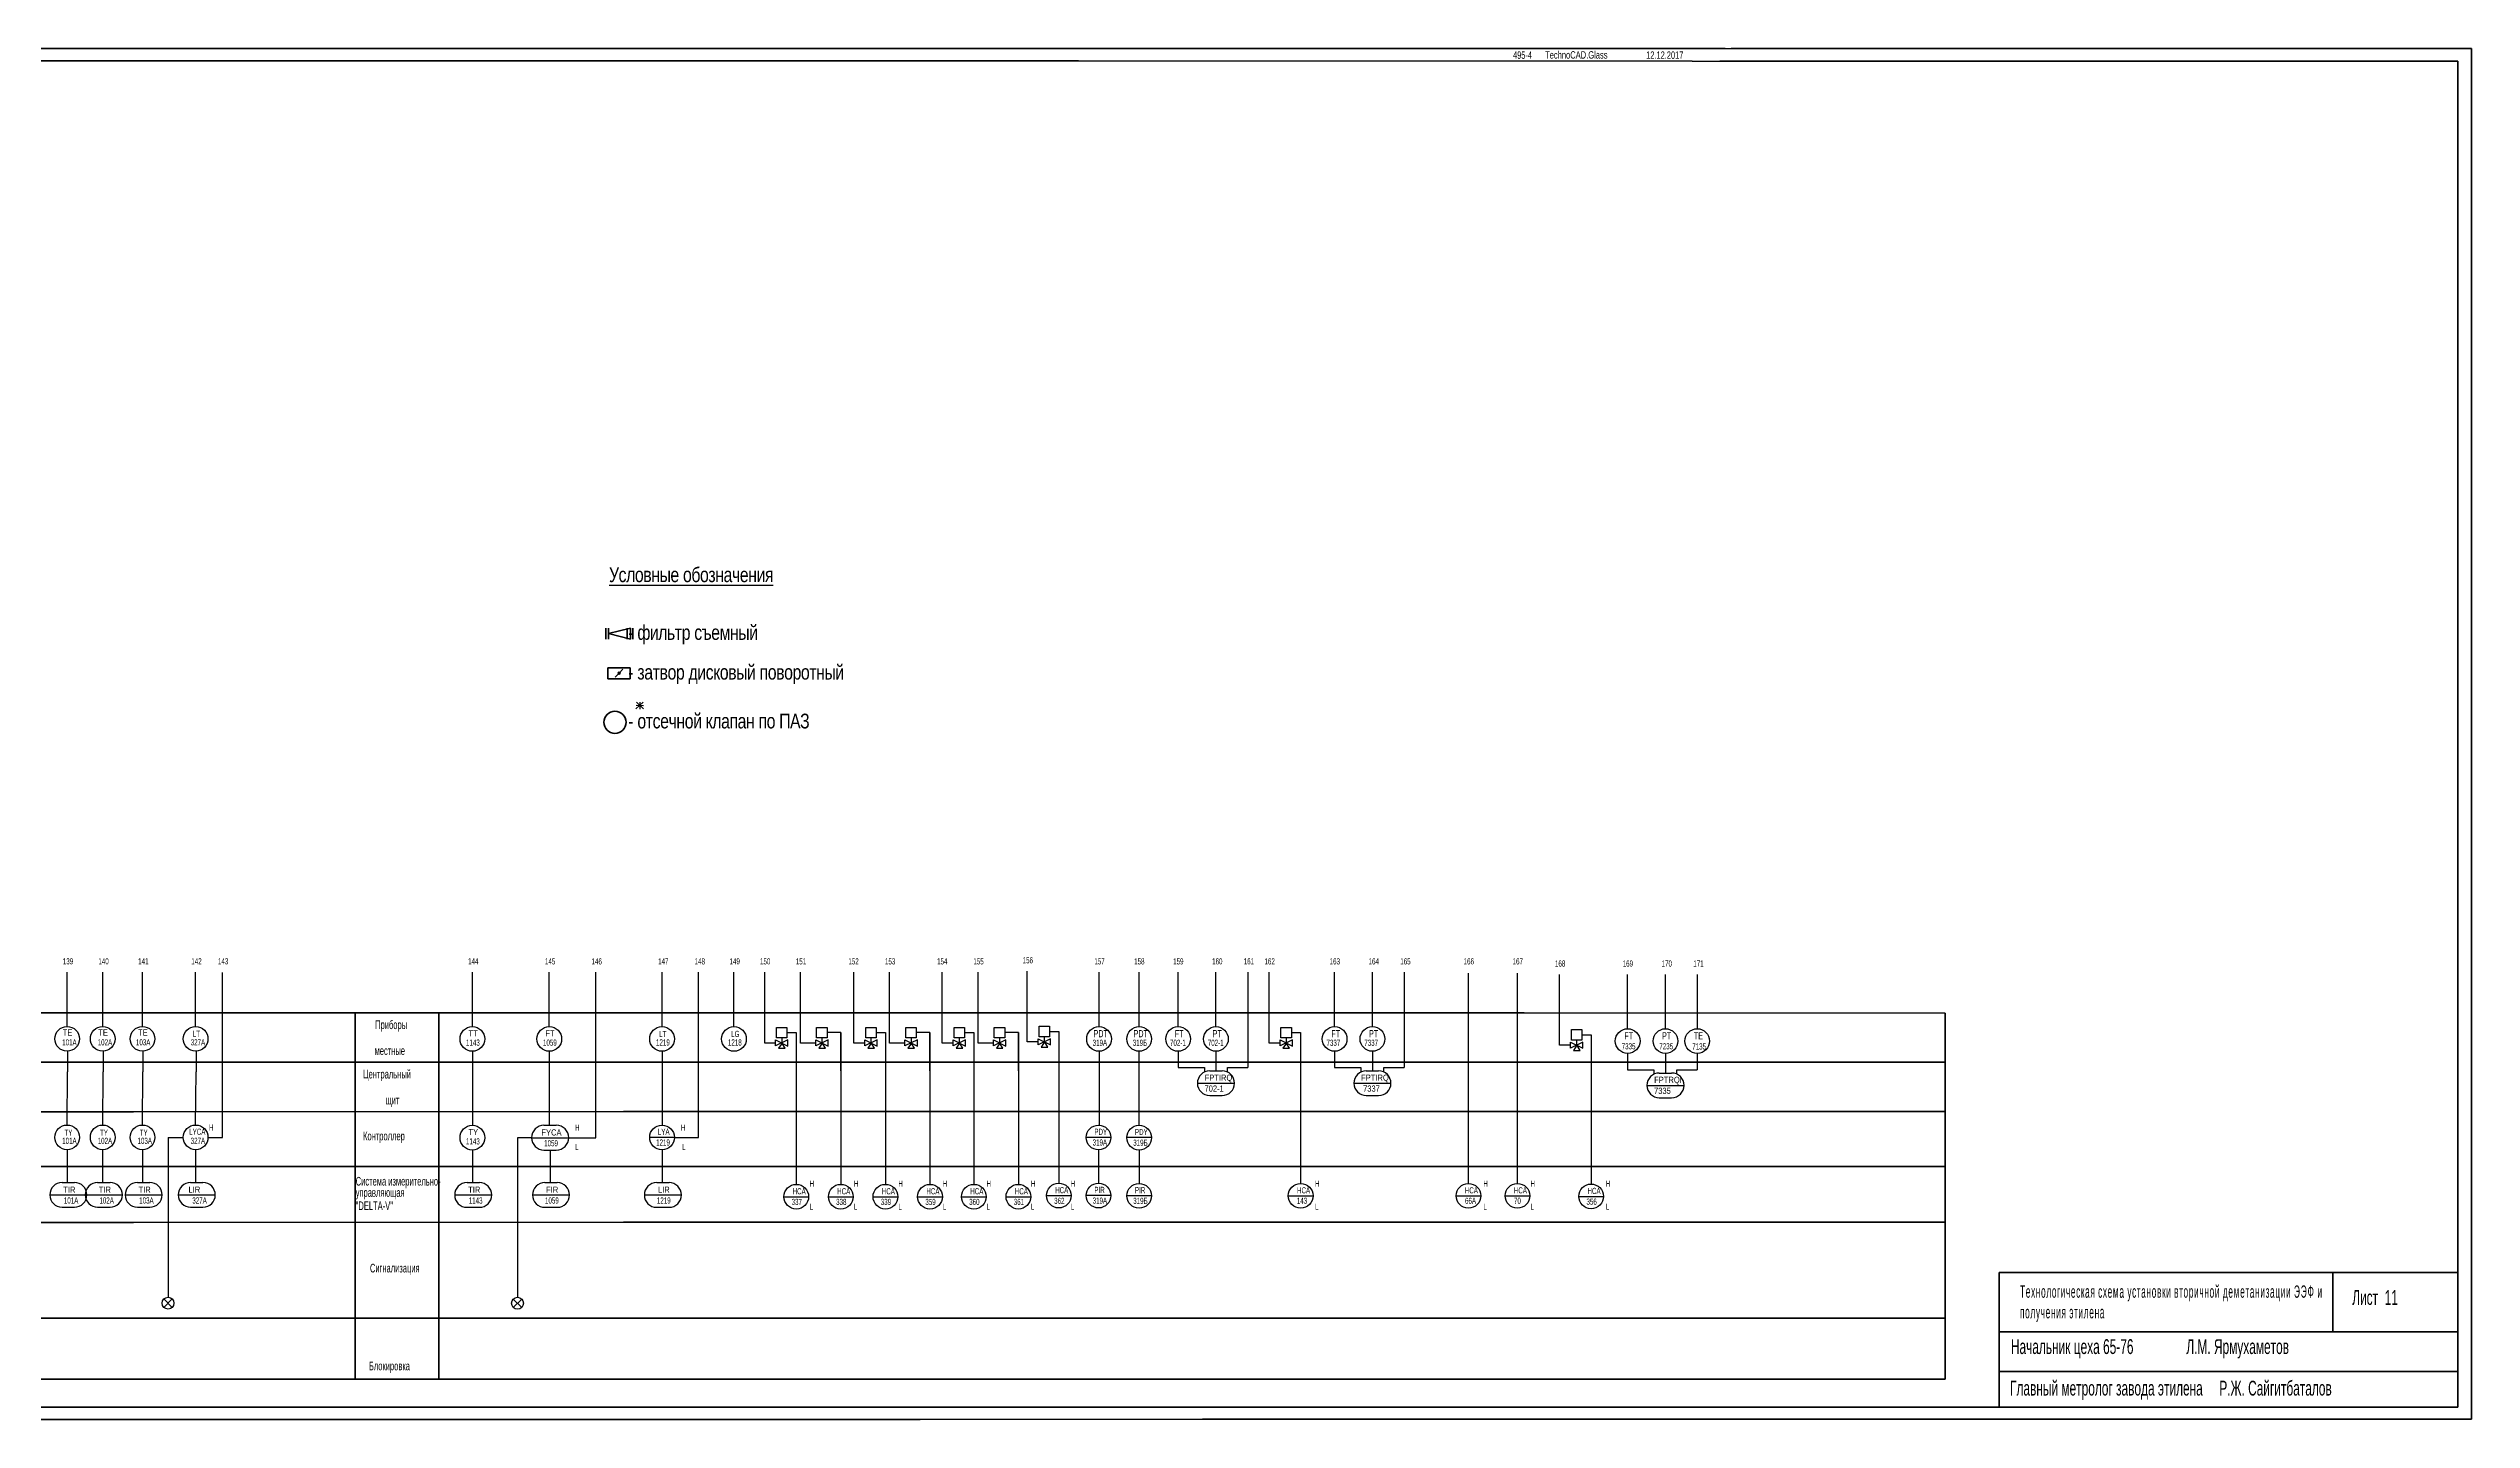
# Model space of a CAD drawing. Extents: x 0 to 3219, y 0 to 555.
# Drawn here: x 2238 to 3219, y 0 to 555 of the extents above; entities that cross this region are included whole.
import ezdxf

# ---------------------------------------------------------------- set-up
doc = ezdxf.new("R2010")
doc.units = 0
doc.header["$MEASUREMENT"] = 0
doc.layers.get('0').update_dxf_attribs({"linetype": 'CONTINUOUS'})
doc.layers.add('1', color=7, linetype='CONTINUOUS')
doc.layers.add('2', color=7, linetype='CONTINUOUS')
doc.styles.get("Standard").update_dxf_attribs({"font": 'MDM_Win'})
doc.styles.add('стиль1', font='MDM_Win.shx', dxfattribs={"width": 0.5})
doc.styles.add('стиль2', font='MDM_Win.shx', dxfattribs={"width": 0.6})

msp = doc.modelspace()

# ---------------------------------------------------------------- linework, layer by layer
at = {"lineweight": 80}
for p, q in [((2473.49, 320.26), (2464.54, 318.07)), ((2464.54, 318.07), (2473.49, 315.79))]:
    msp.add_line(p, q, dxfattribs=at)
at = {"layer": '1', "lineweight": 80}
for p, q in [((2463.5, 315.86), (2463.5, 320.24)), ((2464.54, 315.88), (2464.54, 320.26)), ((2472.05, 315.79), (2472.05, 320.26)), ((2473.49, 315.79), (2473.49, 320.26)), ((2474.34, 315.79), (2474.34, 320.26)), ((2464.34, 299.85), (2464.34, 304.23)), ((2473.29, 299.76), (2473.29, 304.23)), ((3027.59, 59.39), (3027.59, 4.86)), ((3027.59, 59.38), (3213.28, 59.38)), ((3162.59, 59.38), (3162.59, 35.39)), ((3027.59, 35.39), (3213.28, 35.39)), ((3027.59, 19.38), (3092.59, 19.38)), ((3092.59, 19.38), (3213.28, 19.38))]:
    msp.add_line(p, q, dxfattribs=at)
at = {"layer": '1', "lineweight": 30}
for p, q in [((2532.21, 151.13), (2532.21, 153.58)), ((2537.21, 153.58), (2532.21, 151.13)), ((2532.21, 153.58), (2537.21, 151.08)), ((2537.21, 151.08), (2537.21, 153.58)), ((2548.47, 151.13), (2548.47, 153.58)), ((2553.47, 153.58), (2548.47, 151.13)), ((2548.47, 153.58), (2553.47, 151.08)), ((2553.47, 151.08), (2553.47, 153.58)), ((2568.32, 151.13), (2568.32, 153.58)), ((2573.32, 153.58), (2568.32, 151.13)), ((2568.32, 153.58), (2573.32, 151.08)), ((2573.32, 151.08), (2573.32, 153.58)), ((2584.58, 151.13), (2584.58, 153.58)), ((2589.58, 153.58), (2584.58, 151.13)), ((2584.58, 153.58), (2589.58, 151.08)), ((2589.58, 151.08), (2589.58, 153.58)), ((2604.12, 151.13), (2604.12, 153.58)), ((2609.12, 153.58), (2604.12, 151.13)), ((2604.12, 153.58), (2609.12, 151.08)), ((2609.12, 151.08), (2609.12, 153.58)), ((2620.38, 151.13), (2620.38, 153.58)), ((2625.38, 153.58), (2620.38, 151.13)), ((2620.38, 153.58), (2625.38, 151.08)), ((2625.38, 151.08), (2625.38, 153.58)), ((2638.51, 151.58), (2638.51, 154.03)), ((2643.51, 154.03), (2638.51, 151.58)), ((2638.51, 154.03), (2643.51, 151.53)), ((2643.51, 151.53), (2643.51, 154.03)), ((2736.42, 151.13), (2736.42, 153.58)), ((2741.42, 153.58), (2736.42, 151.13)), ((2736.42, 153.58), (2741.42, 151.08)), ((2741.42, 151.08), (2741.42, 153.58)), ((2854.01, 150.24), (2854.01, 152.69)), ((2859.01, 152.69), (2854.01, 150.24)), ((2854.01, 152.69), (2859.01, 150.19)), ((2859.01, 150.19), (2859.01, 152.69)), ((2284.53, 48.69), (2287.93, 45.29)), ((2284.53, 45.29), (2287.93, 48.69)), ((2426, 48.66), (2429.4, 45.27)), ((2426, 45.27), (2429.4, 48.66))]:
    msp.add_line(p, q, dxfattribs=at)
for centre in [(2286.23, 46.99), (2427.7, 46.96)]:
    msp.add_circle(centre, 2.4, dxfattribs=at)
at = {"layer": '2', "lineweight": 80}
for p, q in [((2477.32, 555), (0, 555)), ((2473.11, 550), (20, 550)), ((2473.11, 550), (2587.16, 550)), ((2477.32, 555), (2591.36, 555)), ((2587.16, 550), (2654.8, 550)), ((2591.36, 555), (2659.01, 555)), ((2654.8, 550), (2903.31, 549.92)), ((2659.01, 555), (2916.61, 555)), ((2816.32, 550), (2816.32, 549.99)), ((3213.28, 4.85), (3213.28, 549.92)), ((3218.79, 555), (3218.79, 0)), ((2473.29, 304.23), (2464.34, 304.23)), ((2464.34, 299.76), (2464.34, 299.85)), ((2473.29, 299.76), (2464.34, 299.76)), ((2467.22, 300.45), (2468.82, 302.04)), ((2468.82, 302.04), (2470.41, 303.63)), ((34.49, 164.47), (2402.37, 164.6)), ((2362.01, 36.81), (2362.01, 164.47)), ((2395.79, 16.2), (2395.79, 164.47)), ((2402.37, 164.6), (2470.62, 164.6)), ((2470.62, 164.6), (2531.29, 164.6)), ((2531.29, 164.6), (2655.04, 164.6)), ((2655.04, 164.6), (2687.1, 164.6)), ((2687.1, 164.6), (2835.23, 164.6)), ((34.49, 144.47), (2402.37, 144.6)), ((2402.37, 144.6), (2470.62, 144.6)), ((2470.62, 144.6), (2531.29, 144.6)), ((2531.29, 144.6), (2655.04, 144.6)), ((2655.04, 144.6), (2687.1, 144.6)), ((2687.1, 144.6), (2835.23, 144.6)), ((34.49, 124.47), (2272.23, 124.47)), ((2272.23, 124.47), (2470.62, 124.6)), ((2470.62, 124.6), (2531.29, 124.6)), ((2531.29, 124.6), (2655.04, 124.6)), ((2655.04, 124.6), (2687.1, 124.6)), ((2687.1, 124.6), (2835.23, 124.6)), ((34.49, 102.2), (2402.37, 102.33)), ((2402.37, 102.33), (2470.62, 102.33)), ((2470.62, 102.33), (2531.29, 102.33)), ((2531.29, 102.33), (2655.04, 102.33)), ((2655.04, 102.33), (2687.1, 102.33)), ((2687.1, 102.33), (2835.23, 102.33)), ((34.49, 79.69), (2272.23, 79.69)), ((2272.23, 79.69), (2470.62, 79.82)), ((2470.62, 79.82), (2531.29, 79.82)), ((2531.29, 79.82), (2655.04, 79.82)), ((2655.04, 79.82), (2687.1, 79.82)), ((2687.1, 79.82), (2835.23, 79.82)), ((34.76, 40.88), (3005.63, 40.88)), ((34.49, 16.2), (2272.23, 16.2)), ((2340.48, 16.2), (2272.23, 16.2)), ((2340.48, 16.2), (2401.15, 16.2)), ((2524.9, 16.2), (2401.15, 16.2)), ((2556.96, 16.2), (2524.9, 16.2)), ((2705.09, 16.2), (2556.96, 16.2)), ((0, 0), (2476.67, -0.12)), ((2590.71, -0.12), (2705.07, 0.08)), ((2705.07, 0.08), (2919.05, 0)), ((2476.67, -0.12), (2590.71, -0.12))]:
    msp.add_line(p, q, dxfattribs=at)
at = {"layer": '2', "lineweight": 30}
for p, q in [((2903.31, 549.92), (2914.41, 549.91)), ((2916.61, 555), (2919.05, 555)), ((2245.38, 159.02), (2245.38, 181)), ((2259.77, 159.02), (2259.77, 181)), ((2275.88, 159.02), (2275.88, 181)), ((2297.4, 159.02), (2297.4, 181)), ((2308.28, 114.13), (2308.28, 180.88)), ((2409.43, 158.99), (2409.43, 180.97)), ((2440.58, 158.99), (2440.58, 180.97)), ((2459.43, 114), (2459.43, 180.97)), ((2486.22, 158.99), (2486.22, 180.97)), ((2501.02, 114.1), (2501.02, 180.97)), ((2515.34, 158.99), (2515.34, 180.97)), ((2527.78, 152.31), (2527.78, 180.97)), ((2542.26, 152.31), (2542.26, 180.97)), ((2563.88, 152.31), (2563.88, 180.97)), ((2578.37, 152.31), (2578.37, 180.97)), ((2599.69, 152.31), (2599.69, 180.97)), ((2614.17, 152.31), (2614.17, 180.97)), ((2634.07, 152.76), (2634.07, 181.43)), ((2663.14, 158.99), (2663.14, 180.97)), ((2679.38, 158.99), (2679.38, 180.97)), ((2695.16, 158.99), (2695.16, 180.97)), ((2710.46, 158.99), (2710.46, 180.97)), ((2723.31, 180.97), (2723.31, 142.36)), ((2731.98, 152.31), (2731.98, 180.97)), ((2758.52, 158.99), (2758.52, 180.97)), ((2773.82, 158.99), (2773.82, 180.97)), ((2786.67, 180.97), (2786.67, 142.36)), ((2812.69, 95.47), (2812.69, 180.62)), ((2832.53, 95.47), (2832.53, 180.62)), ((2849.57, 151.42), (2849.57, 180.09)), ((2877.15, 158.11), (2877.15, 180.09)), ((2892.46, 158.11), (2892.46, 180.09)), ((2905.3, 180.09), (2905.3, 158.11)), ((2532.55, 158.67), (2536.81, 158.67)), ((2532.55, 154.42), (2532.55, 158.67)), ((2536.81, 158.67), (2536.81, 154.42)), ((2548.81, 158.67), (2553.06, 158.67)), ((2548.81, 154.42), (2548.81, 158.67)), ((2553.06, 158.67), (2553.06, 154.42)), ((2568.66, 158.67), (2572.91, 158.67)), ((2568.66, 154.42), (2568.66, 158.67)), ((2572.91, 158.67), (2572.91, 154.42)), ((2584.92, 158.67), (2589.17, 158.67)), ((2584.92, 154.42), (2584.92, 158.67)), ((2589.17, 158.67), (2589.17, 154.42)), ((2604.46, 158.67), (2608.71, 158.67)), ((2604.46, 154.42), (2604.46, 158.67)), ((2608.71, 158.67), (2608.71, 154.42)), ((2620.72, 158.67), (2624.97, 158.67)), ((2620.72, 154.42), (2620.72, 158.67)), ((2624.97, 158.67), (2624.97, 154.42)), ((2638.85, 159.13), (2643.1, 159.13)), ((2638.85, 154.88), (2638.85, 159.13)), ((2643.1, 159.13), (2643.1, 154.88)), ((2643.1, 157), (2646.85, 157)), ((2646.85, 157), (2646.85, 141.52)), ((2646.85, 157), (2646.85, 95.56)), ((2736.76, 158.67), (2741.01, 158.67)), ((2736.76, 154.42), (2736.76, 158.67)), ((2741.01, 158.67), (2741.01, 154.42)), ((2854.35, 157.79), (2858.6, 157.79)), ((2854.35, 153.54), (2854.35, 157.79)), ((2858.6, 157.79), (2858.6, 153.54)), ((2245.57, 149.04), (2245.57, 140.67)), ((2259.95, 149.04), (2259.95, 140.67)), ((2276.07, 149.04), (2276.07, 140.67)), ((2297.59, 149.04), (2297.59, 140.67)), ((2409.43, 148.99), (2409.43, 119)), ((2440.58, 148.99), (2440.58, 119)), ((2486.22, 148.99), (2486.22, 119.1)), ((2532.21, 152.31), (2527.78, 152.31)), ((2536.81, 154.42), (2532.55, 154.42)), ((2534.79, 152.29), (2533.41, 150.24)), ((2533.41, 150.24), (2536.08, 150.24)), ((2534.79, 152.29), (2534.79, 154.42)), ((2536.08, 150.24), (2534.86, 152.18)), ((2536.81, 156.55), (2540.56, 156.55)), ((2540.56, 156.55), (2540.56, 95.1)), ((2548.47, 152.31), (2542.26, 152.31)), ((2553.06, 154.42), (2548.81, 154.42)), ((2551.05, 152.29), (2549.67, 150.24)), ((2549.67, 150.24), (2552.33, 150.24)), ((2551.05, 152.29), (2551.05, 154.42)), ((2552.33, 150.24), (2551.12, 152.18)), ((2558.59, 156.55), (2553.06, 156.55)), ((2558.59, 141.06), (2558.59, 156.55)), ((2558.59, 156.55), (2558.59, 95.1)), ((2568.32, 152.31), (2563.88, 152.31)), ((2572.91, 154.42), (2568.66, 154.42)), ((2570.89, 152.29), (2569.52, 150.24)), ((2569.52, 150.24), (2572.18, 150.24)), ((2570.89, 152.29), (2570.89, 154.42)), ((2572.18, 150.24), (2570.97, 152.18)), ((2572.91, 156.55), (2576.66, 156.55)), ((2576.66, 156.55), (2576.66, 141.06)), ((2576.66, 156.55), (2576.66, 95.1)), ((2584.58, 152.31), (2578.37, 152.31)), ((2589.17, 154.42), (2584.92, 154.42)), ((2587.15, 152.29), (2585.77, 150.24)), ((2585.77, 150.24), (2588.44, 150.24)), ((2587.15, 152.29), (2587.15, 154.42)), ((2588.44, 150.24), (2587.23, 152.18)), ((2594.7, 156.55), (2589.17, 156.55)), ((2594.7, 141.06), (2594.7, 156.55)), ((2594.7, 156.55), (2594.7, 95.1)), ((2604.12, 152.31), (2599.69, 152.31)), ((2608.71, 154.42), (2604.46, 154.42)), ((2606.7, 152.29), (2605.32, 150.24)), ((2605.32, 150.24), (2607.99, 150.24)), ((2606.7, 152.29), (2606.7, 154.42)), ((2607.99, 150.24), (2606.77, 152.18)), ((2608.71, 156.55), (2612.47, 156.55)), ((2612.47, 156.55), (2612.47, 141.06)), ((2612.47, 156.55), (2612.47, 95.1)), ((2620.38, 152.31), (2614.17, 152.31)), ((2624.97, 154.42), (2620.72, 154.42)), ((2622.96, 152.29), (2621.58, 150.24)), ((2621.58, 150.24), (2624.24, 150.24)), ((2622.96, 152.29), (2622.96, 154.42)), ((2624.24, 150.24), (2623.03, 152.18)), ((2630.5, 156.55), (2624.97, 156.55)), ((2630.5, 141.06), (2630.5, 156.55)), ((2630.5, 156.55), (2630.5, 95.1)), ((2638.51, 152.76), (2634.07, 152.76)), ((2643.1, 154.88), (2638.85, 154.88)), ((2641.08, 152.75), (2639.7, 150.7)), ((2639.7, 150.7), (2642.37, 150.7)), ((2641.08, 152.75), (2641.08, 154.88)), ((2642.37, 150.7), (2641.16, 152.63)), ((2663.14, 148.99), (2663.14, 119.1)), ((2679.38, 119.06), (2679.38, 148.99)), ((2695.16, 148.99), (2695.16, 142.36)), ((2710.46, 148.99), (2710.46, 141.06)), ((2736.42, 152.31), (2731.98, 152.31)), ((2741.01, 154.42), (2736.76, 154.42)), ((2738.99, 152.29), (2737.61, 150.24)), ((2737.61, 150.24), (2740.28, 150.24)), ((2738.99, 152.29), (2738.99, 154.42)), ((2740.28, 150.24), (2739.07, 152.18)), ((2741.01, 156.55), (2744.76, 156.55)), ((2744.76, 156.55), (2744.76, 95.47)), ((2758.52, 148.99), (2758.52, 142.36)), ((2773.82, 148.99), (2773.82, 141.06)), ((2854.01, 151.42), (2849.57, 151.42)), ((2858.6, 153.54), (2854.35, 153.54)), ((2856.58, 151.41), (2855.2, 149.36)), ((2855.2, 149.36), (2857.87, 149.36)), ((2856.58, 151.41), (2856.58, 153.54)), ((2857.87, 149.36), (2856.66, 151.29)), ((2858.6, 155.66), (2862.35, 155.66)), ((2862.35, 155.66), (2862.35, 95.23)), ((2877.15, 148.11), (2877.15, 141.48)), ((2892.46, 148.11), (2892.46, 140.18)), ((2905.3, 148.11), (2905.3, 141.48)), ((2245.38, 119.13), (2245.57, 140.67)), ((2259.77, 119.13), (2259.95, 140.67)), ((2275.88, 119.13), (2276.07, 140.67)), ((2297.4, 119.13), (2297.59, 140.67)), ((2695.16, 142.36), (2705.79, 142.36)), ((2705.79, 142.36), (2705.79, 140.56)), ((2707.96, 141.06), (2712.96, 141.06)), ((2715.1, 140.58), (2715.1, 142.36)), ((2715.1, 142.36), (2723.31, 142.36)), ((2758.52, 142.36), (2769.15, 142.36)), ((2769.15, 142.36), (2769.15, 140.56)), ((2771.32, 141.06), (2776.32, 141.06)), ((2778.46, 140.58), (2778.46, 142.36)), ((2778.46, 142.36), (2786.67, 142.36)), ((2877.15, 141.48), (2887.78, 141.48)), ((2887.78, 141.48), (2887.78, 139.68)), ((2889.96, 140.18), (2894.96, 140.18)), ((2897.1, 139.7), (2897.1, 141.48)), ((2897.1, 141.48), (2905.3, 141.48)), ((2702.96, 136.06), (2717.96, 136.06)), ((2707.96, 131.06), (2712.96, 131.06)), ((2766.32, 136.06), (2781.32, 136.06)), ((2771.32, 131.06), (2776.32, 131.06)), ((2884.96, 135.18), (2899.96, 135.18)), ((2889.96, 130.18), (2894.96, 130.18)), ((2438.42, 119), (2443.42, 119)), ((2245.5, 95.84), (2245.51, 109.13)), ((2250.38, 114.13), (2250.38, 114.13)), ((2259.89, 95.84), (2259.89, 109.13)), ((2264.77, 114.13), (2264.77, 114.13)), ((2276, 95.84), (2276.01, 109.13)), ((2280.88, 114.13), (2280.88, 114.13)), ((2286.27, 114.13), (2286.23, 49.39)), ((2286.27, 114.13), (2292.4, 114.13)), ((2297.52, 95.84), (2297.53, 109.13)), ((2302.4, 114.13), (2302.4, 114.13)), ((2302.4, 114.13), (2308.28, 114.13)), ((2409.43, 109), (2409.43, 95.81)), ((2427.74, 114), (2427.7, 49.36)), ((2433.42, 114), (2427.74, 114)), ((2433.42, 114), (2448.42, 114)), ((2438.42, 109), (2443.42, 109)), ((2440.92, 109), (2440.92, 95.81)), ((2448.42, 114), (2459.43, 114)), ((2491.22, 114.1), (2481.22, 114.1)), ((2486.22, 109.1), (2486.22, 95.81)), ((2491.22, 114.1), (2491.22, 114.1)), ((2491.22, 114.1), (2501.02, 114.1)), ((2667.93, 114.1), (2657.93, 114.1)), ((2662.93, 109.1), (2662.93, 95.56)), ((2667.93, 114.1), (2667.93, 114.1)), ((2684.37, 114.01), (2674.37, 114.01)), ((2679.37, 109.01), (2679.37, 95.47)), ((2684.37, 114.01), (2684.37, 114.01)), ((2238.34, 90.84), (2253.34, 90.84)), ((2243.34, 95.84), (2248.34, 95.84)), ((2252.73, 90.84), (2267.73, 90.84)), ((2257.73, 95.84), (2262.73, 95.84)), ((2268.84, 90.84), (2283.84, 90.84)), ((2273.84, 95.84), (2278.84, 95.84)), ((2290.36, 90.84), (2305.36, 90.84)), ((2295.36, 95.84), (2300.36, 95.84)), ((2402.27, 90.81), (2417.27, 90.81)), ((2407.27, 95.81), (2412.27, 95.81)), ((2433.77, 90.81), (2448.77, 90.81)), ((2438.77, 95.81), (2443.77, 95.81)), ((2479.06, 90.81), (2494.06, 90.81)), ((2484.06, 95.81), (2489.06, 95.81)), ((2535.56, 90.1), (2545.56, 90.1)), ((2553.59, 90.1), (2563.59, 90.1)), ((2571.66, 90.1), (2581.66, 90.1)), ((2589.7, 90.1), (2599.7, 90.1)), ((2607.47, 90.1), (2617.47, 90.1)), ((2625.5, 90.1), (2635.5, 90.1)), ((2641.85, 90.56), (2651.85, 90.56)), ((2667.93, 90.56), (2657.93, 90.56)), ((2667.93, 90.56), (2667.93, 90.56)), ((2684.37, 90.47), (2674.37, 90.47)), ((2684.37, 90.47), (2684.37, 90.47)), ((2739.76, 90.47), (2749.76, 90.47)), ((2807.69, 90.47), (2817.69, 90.47)), ((2827.53, 90.47), (2837.53, 90.47)), ((2857.35, 90.23), (2867.35, 90.23)), ((2243.34, 85.84), (2248.34, 85.84)), ((2257.73, 85.84), (2262.73, 85.84)), ((2273.84, 85.84), (2278.84, 85.84)), ((2295.36, 85.84), (2300.36, 85.84)), ((2407.27, 85.81), (2412.27, 85.81)), ((2438.77, 85.81), (2443.77, 85.81)), ((2484.06, 85.81), (2489.06, 85.81))]:
    msp.add_line(p, q, dxfattribs=at)
at = {"layer": '2', "lineweight": 80, "ltscale": 100}
for p, q in [((2914.41, 549.91), (3213.28, 549.91)), ((2919.05, 555), (3218.79, 555)), ((2835.23, 164.6), (3005.63, 164.47)), ((3005.63, 164.47), (3005.63, 16.2)), ((2835.23, 144.6), (3005.63, 144.6)), ((2835.23, 124.6), (3005.63, 124.6)), ((2835.23, 102.33), (3005.63, 102.33)), ((2835.23, 79.82), (3005.63, 79.82)), ((3005.63, 16.2), (2705.09, 16.2)), ((3213.28, 4.85), (20, 5)), ((2919.05, 0), (3218.79, 0))]:
    msp.add_line(p, q, dxfattribs=at)
at = {"layer": '2', "lineweight": 25}
for p, q in [((2475.62, 287.65), (2478.64, 290.29)), ((2475.69, 289.07), (2478.78, 289.03)), ((2475.83, 290.28), (2478.67, 287.69)), ((2477.18, 290.39), (2477.19, 287.52))]:
    msp.add_line(p, q, dxfattribs=at)
at = {"layer": '2', "linetype": 'Continuous', "lineweight": 80}
for q in [(2362.01, 36.81), (2362.01, 16.2)]:
    msp.add_line((2362.01, 26.57), q, dxfattribs=at)
at = {"layer": '2', "lineweight": 80}
msp.add_circle((2468.82, 302.04), 0.403, dxfattribs=at)
at = {"layer": '2', "lineweight": 60}
msp.add_circle((2467.15, 282.19), 4.5, dxfattribs=at)
at = {"layer": '2', "lineweight": 30}
for centre in [(2245.38, 154.02), (2259.77, 154.02), (2275.88, 154.02), (2297.4, 154.02), (2409.43, 153.99), (2440.58, 153.99), (2486.22, 153.99), (2515.34, 153.99), (2663.14, 153.99), (2679.38, 153.99), (2695.16, 153.99), (2710.46, 153.99), (2758.52, 153.99), (2773.82, 153.99), (2877.15, 153.11), (2892.46, 153.11), (2905.3, 153.11), (2245.38, 114.13), (2259.77, 114.13), (2275.88, 114.13), (2297.4, 114.13), (2409.43, 114), (2486.22, 114.1), (2662.93, 114.1), (2679.37, 114.01), (2540.56, 90.1), (2558.59, 90.1), (2576.66, 90.1), (2594.7, 90.1), (2612.47, 90.1), (2630.5, 90.1), (2646.85, 90.56), (2662.93, 90.56), (2679.37, 90.47), (2744.76, 90.47), (2812.69, 90.47), (2832.53, 90.47), (2862.35, 90.23)]:
    msp.add_circle(centre, 5, dxfattribs=at)
for centre, start, end in [((2707.96, 136.06), 90, 270), ((2712.96, 136.06), 270, 90), ((2771.32, 136.06), 90, 270), ((2776.32, 136.06), 270, 90), ((2889.96, 135.18), 90, 270), ((2894.96, 135.18), 270, 90), ((2438.42, 114), 90, 270), ((2443.42, 114), 270, 90), ((2243.34, 90.84), 90, 270), ((2248.34, 90.84), 270, 90), ((2257.73, 90.84), 90, 270), ((2262.73, 90.84), 270, 90), ((2273.84, 90.84), 90, 270), ((2278.84, 90.84), 270, 90), ((2295.36, 90.84), 90, 270), ((2300.36, 90.84), 270, 90), ((2407.27, 90.81), 90, 270), ((2412.27, 90.81), 270, 90), ((2438.77, 90.81), 90, 270), ((2443.77, 90.81), 270, 90), ((2484.06, 90.81), 90, 270), ((2489.06, 90.81), 270, 90)]:
    msp.add_arc(centre, 5, start, end, dxfattribs=at)

# ---------------------------------------------------------------- texts
at = {"layer": '1', "lineweight": 80, "style": 'стиль1', "width": 0.7}
msp.add_text('TechnoCAD.Glass', height=3, dxfattribs=at).set_placement((2843.72, 550.89))
at = {"layer": '2', "lineweight": 30, "style": 'стиль1'}
for s, height, width, p in [('495-4', 3, 0.6, (2830.74, 550.8)), ('12.12.2017', 3, 0.6, (2884.64, 550.8)), ('ТЕ', 2.5, 0.8, (2243.59, 155.36)), ('ТЕ', 2.5, 0.8, (2257.98, 155.36)), ('ТЕ', 2.5, 0.8, (2274.09, 155.36)), ('LТ', 2.5, 0.6, (2296.26, 154.78)), ('Приборы', 3.5, 0.6, (2370.08, 157.97)), ('ТT', 2.5, 0.8, (2407.87, 155.02)), ('FT', 2.5, 0.8, (2439.02, 155.02)), ('LТ', 2.5, 0.6, (2485.08, 154.75)), ('LG', 2.5, 0.6, (2514.2, 154.75)), ('PDТ', 2.923, 0.6, (2660.88, 154.65)), ('PDТ', 2.923, 0.6, (2677.09, 154.65)), ('FТ', 2.923, 0.6, (2693.79, 154.65)), ('РТ', 2.923, 0.6, (2709.09, 154.65)), ('FТ', 2.923, 0.6, (2757.15, 154.65)), ('РТ', 2.923, 0.6, (2772.45, 154.65)), ('101А', 2.5, 0.6, (2243.37, 151.36)), ('102А', 2.5, 0.6, (2257.76, 151.36)), ('103А', 2.5, 0.6, (2273.23, 151.36)), ('327А', 2.5, 0.6, (2295.4, 151.36)), ('местные', 3.5, 0.6, (2369.85, 147.47)), ('1143', 2.5, 0.6, (2406.86, 151.25)), ('1059', 2.5, 0.6, (2438.02, 151.25)), ('1219', 2.5, 0.6, (2483.78, 151.31)), ('1218', 2.5, 0.6, (2512.9, 151.31)), ('319А', 2.5, 0.6, (2660.55, 151.18)), ('319Б', 2.5, 0.6, (2676.79, 151.18)), ('702-1', 2.5, 0.6, (2691.86, 151.18)), ('702-1', 2.5, 0.6, (2707.17, 151.18)), ('7337', 2.5, 0.6, (2755.22, 151.18)), ('7337', 2.5, 0.6, (2770.53, 151.18)), ('7335', 2.5, 0.6, (2874.74, 149.76)), ('FТ', 2.923, 0.6, (2875.78, 153.77)), ('7235', 2.5, 0.6, (2889.98, 149.76)), ('РТ', 2.923, 0.6, (2891.08, 153.77)), ('7135', 2.5, 0.6, (2903.3, 149.69)), ('ТЕ', 2.923, 0.6, (2903.93, 153.77)), ('Центральный', 3.5, 0.6, (2365.18, 137.97)), ('FPТIRQ', 2.5, 0.8, (2705.89, 137.05)), ('FPТIRQ', 2.5, 0.8, (2769.25, 137.05)), ('FPТRQI', 2.5, 0.8, (2887.89, 136.17)), ('щит', 3.5, 0.6, (2374.28, 127.47)), ('702-1', 2.5, 0.8, (2705.83, 132.63)), (' 7337', 2.5, 0.8, (2769.19, 132.63)), ('7335', 2.5, 0.8, (2887.83, 131.74)), ('Н', 2.5, 0.6, (2302.84, 116.85)), ('Н', 2.5, 0.6, (2451.02, 116.83)), ('Н', 2.5, 0.6, (2493.89, 116.83)), ('101А', 2.5, 0.6, (2243.37, 111.47)), ('ТY', 2.5, 0.6, (2244.3, 114.81)), ('102А', 2.5, 0.6, (2257.76, 111.47)), ('ТY', 2.5, 0.6, (2258.69, 114.81)), ('103А', 2.5, 0.6, (2273.87, 111.47)), ('ТY', 2.5, 0.6, (2274.8, 114.81)), ('LYСА', 2.5, 0.6, (2294.81, 115.17)), ('327А', 2.5, 0.6, (2295.4, 111.47)), ('Контроллер', 3.5, 0.6, (2365.18, 112.93)), ('1143', 2.5, 0.6, (2406.86, 111.26)), ('ТY', 2.5, 0.8, (2407.87, 115.03)), ('FYCA', 2.5, 0.8, (2437.39, 114.87)), ('1059', 2.5, 0.6, (2438.5, 110.5)), ('L', 2.5, 0.6, (2451.02, 109)), ('1219', 2.5, 0.6, (2483.83, 110.81)), ('LYА', 2.5, 0.6, (2484.53, 115.14)), ('L', 2.5, 0.6, (2494.37, 109)), ('319А', 2.5, 0.6, (2660.54, 110.81)), ('PDY', 2.5, 0.6, (2661.25, 115.14)), ('319Б', 2.5, 0.6, (2676.98, 110.72)), ('PDY', 2.5, 0.6, (2677.69, 115.05)), ('Система измерительно-', 3.5, 0.6, (2362.21, 94.61)), ('ТIR', 2.5, 0.8, (2243.81, 91.7)), ('101А', 2.5, 0.6, (2244.05, 87.34)), ('ТIR', 2.5, 0.8, (2258.2, 91.7)), ('102А', 2.5, 0.6, (2258.44, 87.34)), ('ТIR', 2.5, 0.8, (2274.31, 91.7)), ('103А', 2.5, 0.6, (2274.55, 87.34)), (' LIR', 2.5, 0.8, (2293.68, 91.72)), ('327А', 2.5, 0.6, (2296.07, 87.34)), ('управляющая', 3.5, 0.6, (2362.21, 90.06)), ('ТIR', 2.5, 0.8, (2407.74, 91.68)), ('1143', 2.5, 0.6, (2407.98, 87.32)), ('1059', 2.5, 0.6, (2438.84, 87.32)), ('FIR', 2.5, 0.8, (2439.29, 91.68)), ('1219', 2.5, 0.6, (2484.14, 87.32)), ('LIR', 2.5, 0.8, (2484.59, 91.68)), ('337', 2.5, 0.6, (2538.67, 86.74)), ('НСA', 2.5, 0.6, (2539.1, 91.06)), ('H', 2.5, 0.6, (2545.97, 94.15)), ('338', 2.5, 0.6, (2556.7, 86.74)), ('НСA', 2.5, 0.6, (2557.13, 91.06)), ('H', 2.5, 0.6, (2563.9, 94.15)), ('339', 2.5, 0.6, (2574.78, 86.74)), ('НСA', 2.5, 0.6, (2575.2, 91.06)), ('H', 2.5, 0.6, (2581.89, 94.15)), ('359', 2.5, 0.6, (2592.82, 86.74)), ('НСA', 2.5, 0.6, (2593.24, 91.06)), ('H', 2.5, 0.6, (2599.83, 94.15)), ('360', 2.5, 0.6, (2610.58, 86.74)), ('НСA', 2.5, 0.6, (2611.01, 91.06)), ('H', 2.5, 0.6, (2617.57, 94.15)), ('361', 2.5, 0.6, (2628.62, 86.74)), ('НСA', 2.5, 0.6, (2629.04, 91.06)), ('H', 2.5, 0.6, (2635.55, 94.15)), ('362', 2.5, 0.6, (2644.97, 87.19)), ('НСA', 2.5, 0.6, (2645.39, 91.52)), ('H', 2.5, 0.6, (2651.65, 94.15)), ('319А', 2.5, 0.6, (2660.54, 87.27)), ('PIR', 2.5, 0.6, (2661.25, 91.6)), ('319Б', 2.5, 0.6, (2676.98, 87.18)), ('PIR', 2.5, 0.6, (2677.69, 91.51)), (' 143', 2.5, 0.6, (2742.51, 87.21)), ('НСA', 2.5, 0.6, (2743.3, 91.43)), ('H', 2.5, 0.6, (2750.59, 94.15)), ('НСA', 2.5, 0.6, (2811.23, 91.43)), ('66А', 2.5, 0.6, (2811.3, 87.21)), ('H', 2.5, 0.6, (2818.74, 94.15)), ('НСA', 2.5, 0.6, (2831.07, 91.43)), ('70', 2.5, 0.6, (2831.13, 87.21)), ('H', 2.5, 0.6, (2837.79, 94.15)), ('356', 2.5, 0.6, (2860.47, 86.86)), ('НСA', 2.5, 0.6, (2860.89, 91.19)), ('H', 2.5, 0.6, (2868.28, 94.15)), ('"DELTA-V"', 3.5, 0.6, (2362.21, 84.68)), ('L', 2.5, 0.6, (2545.97, 84.85)), ('L', 2.5, 0.6, (2563.9, 84.85)), ('L', 2.5, 0.6, (2581.89, 84.85)), ('L', 2.5, 0.6, (2599.83, 84.85)), ('L', 2.5, 0.6, (2617.57, 84.85)), ('L', 2.5, 0.6, (2635.55, 84.85)), ('L', 2.5, 0.6, (2651.65, 84.85)), ('L', 2.5, 0.6, (2750.59, 84.85)), ('L', 2.5, 0.6, (2818.74, 84.85)), ('L', 2.5, 0.6, (2837.79, 84.85)), ('L', 2.5, 0.6, (2868.28, 84.85)), ('Сигнализация', 3.5, 0.6, (2367.98, 59.44)), ('Блокировка', 3.5, 0.6, (2367.55, 19.82))]:
    msp.add_text(s, height=height, dxfattribs=dict(at, width=width)).set_placement(p)
at = {"layer": '2', "color": 0, "lineweight": 30, "style": 'стиль1', "width": 0.6}
for s, p in [('139', (2243.64, 184.17)), ('140', (2258.03, 184.17)), ('141', (2274.14, 184.17)), ('142', (2295.66, 184.17)), ('143', (2306.44, 184.17)), ('144', (2407.69, 184.14)), ('145', (2438.84, 184.14)), ('146', (2457.69, 184.14)), ('147', (2484.64, 184.14)), ('148', (2499.42, 184.14)), ('149', (2513.55, 184.14)), ('150', (2525.89, 184.14)), ('151', (2540.38, 184.14)), ('152', (2561.66, 184.14)), ('153', (2576.47, 184.14)), ('154', (2597.57, 184.14)), ('155', (2612.26, 184.14)), ('156', (2632.22, 184.6)), ('157', (2661.25, 184.14)), ('158', (2677.37, 184.14)), ('159', (2693.15, 184.14)), ('160', (2708.92, 184.14)), ('161', (2721.73, 184.14)), ('162', (2730.13, 184.14)), ('163', (2756.51, 184.14)), ('164', (2772.28, 184.14)), ('165', (2785.1, 184.14)), ('166', (2810.75, 184.14)), ('167', (2830.58, 184.14)), ('168', (2847.72, 183.26)), ('169', (2875.14, 183.26)), ('170', (2890.91, 183.26)), ('171', (2903.73, 183.26))]:
    msp.add_text(s, height=2.5, dxfattribs=at).set_placement(p)
at = {"layer": '2', "lineweight": 30, "char_height": 6, "attachment_point": 1}
for s, insert, width, style in [('{\\W0.8;\\T0.95;\\LУсловные обозначения}', (2464.75, 344.93), 167.3957, 'стиль1'), ('{\\W0.8;\\T0.95;    - фильтр съемный}', (2465.73, 321.54), 167.3957, 'стиль1'), ('{\\W0.8;\\T0.95;    - затвор дисковый поворотный}', (2465.73, 305.47), 167.3957, 'стиль1'), ('{\\W0.8;\\T0.95;    - отсечной клапан по ПАЗ}', (2465.73, 285.69), 167.3957, 'стиль1'), ('Лист  11 ', (3170.49, 52.28), 37.5794, 'стиль2'), ('Начальник цеха 65-76                Л.М. Ярмухаметов                               ', (3032.31, 32.41), 177.1599, 'стиль2'), ('Главный метролог завода этилена     Р.Ж. Сайгитбаталов                   ', (3031.95, 15.6), 188.1822, 'стиль2')]:
    msp.add_mtext(s, dxfattribs=dict(at, insert=insert, width=width, style=style))
at = {"layer": '2', "lineweight": 30, "insert": (3035.98, 54.19), "char_height": 5, "width": 127.76, "attachment_point": 1}
msp.add_mtext('{\\W0.5;\\T1.15;Технологическая схема установки вторичной деметанизации ЭЭФ и получения этилена}', dxfattribs=at)

doc.saveas('drawing.dxf')
